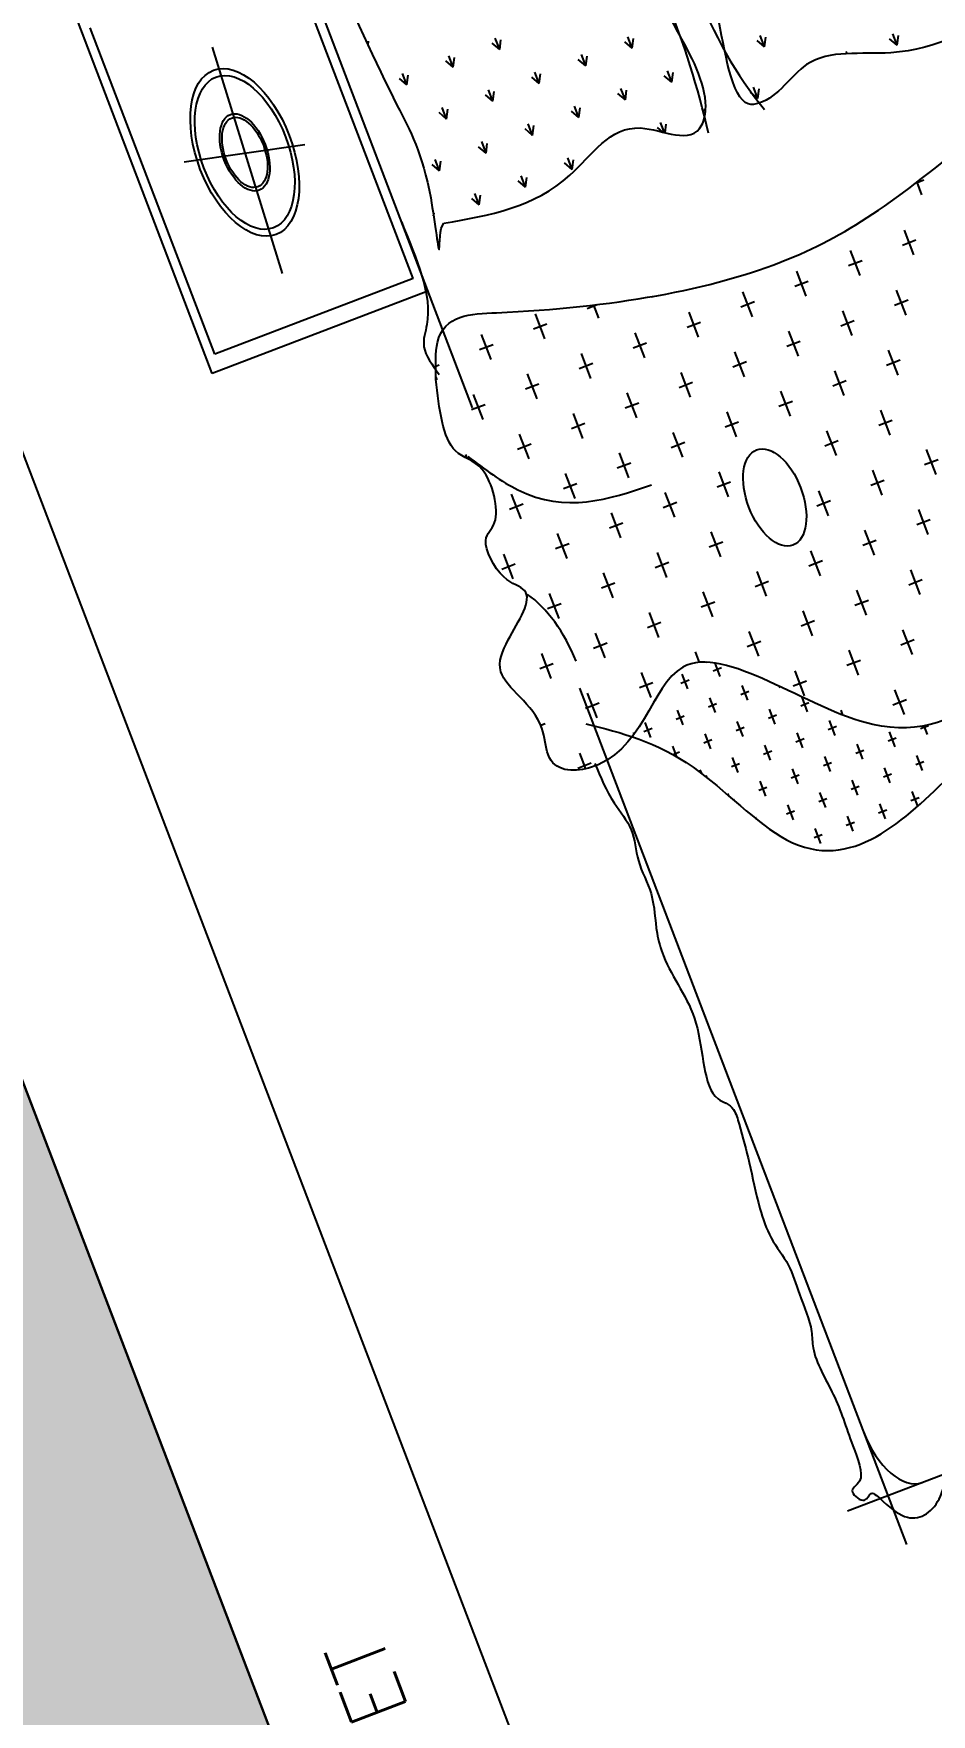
# Model space of a CAD drawing. Header units: inches. Extents: x -5597760 to 21122418, y -37133 to 23298423.
# Drawn here: x -1611666 to -1027315, y 8478902 to 9573262 of the extents above; entities that cross this region are included whole.
import ezdxf

# ---------------------------------------------------------------- set-up
doc = ezdxf.new("R2010")
doc.units = ezdxf.units.IN
doc.header["$MEASUREMENT"] = 0
doc.layers.add('www.cad-blocks.net', color=7, linetype='Continuous')
doc.styles.get("Standard").update_dxf_attribs({"font": 'times.ttf', "height": 8})

# ---------------------------------------------------------------- blocks, each defined once
blk = doc.blocks.new('A$C200C7901')
for p, q in [((0, 1.8834), (0, 2.3334)), ((0.5, 2.3334), (0.5, 1.7369)), ((0.5, 2.3334), (0.5, 1.7369)), ((0.9943, 2.0643), (0.9842, 2.0744)), ((0.9943, 2.0643), (0.9842, 2.0744)), ((0.5701, 1.9635), (0.5733, 1.9666)), ((0.5701, 1.9635), (0.5733, 1.9666)), ((1.2019, 1.9645), (1.1997, 1.9666)), ((1.2019, 1.9645), (1.1997, 1.9666)), ((0.5, 1.8834), (0, 1.8834)), ((0.458, 1.7977), (0.466, 1.7977)), ((0.458, 1.7977), (0.466, 1.7977)), ((0.4504, 1.782), (0.4504, 1.7863)), ((0.4504, 1.782), (0.4504, 1.7863)), ((1.1379, 1.7195), (1.1379, 1.7508)), ((1.1222, 1.7352), (1.1535, 1.7352)), ((0.4504, 1.6834), (0.4504, 1.6883)), ((0.4504, 1.6834), (0.4504, 1.6883)), ((0.4656, 1.6727), (0.466, 1.6727)), ((0.4656, 1.6727), (0.466, 1.6727)), ((0.5597, 1.6727), (0.591, 1.6727)), ((0.5597, 1.6727), (0.591, 1.6727)), ((1.0129, 1.5945), (1.0129, 1.6258)), ((1.0129, 1.5945), (1.0129, 1.6258)), ((0.4504, 1.532), (0.4504, 1.5633)), ((1.0754, 1.5625), (1.0754, 1.5633)), ((1.0754, 1.5625), (1.0754, 1.5633)), ((0.4347, 1.5477), (0.466, 1.5477)), ((0.6847, 1.5477), (0.716, 1.5477)), ((0.4347, 1.4227), (0.466, 1.4227)), ((0.5, 1.3845), (0.5, 0.3086)), ((0.3931, 1.3602), (0.4035, 1.3602)), ((0.3931, 1.3602), (0.4035, 1.3602)), ((0.4972, 1.3602), (0.5285, 1.3602)), ((0.4972, 1.3602), (0.5285, 1.3602)), ((0.4504, 1.2936), (0.4504, 1.3133)), ((0.4504, 1.2936), (0.4504, 1.3133)), ((0.4347, 1.2977), (0.466, 1.2977)), ((0.4347, 1.2977), (0.466, 1.2977)), ((0.4061, 0.3703), (2.0386, 0.3703))]:
    blk.add_line(p, q)
at = {"linetype": 'ByBlock'}
for p, q in [((0.02, 1.9034), (0.02, 2.3134)), ((0.48, 1.9034), (0.48, 2.3134)), ((0.2524, 2.2412), (0.2186, 1.9635)), ((0.5692, 2.178), (0.5733, 2.1822)), ((0.5692, 2.178), (0.5733, 2.1822)), ((0.6171, 2.1182), (0.6171, 2.1325)), ((0.6171, 2.1182), (0.6171, 2.1325)), ((0.7249, 2.1182), (0.7249, 2.1325)), ((0.7249, 2.1182), (0.7249, 2.1325)), ((0.8326, 2.1182), (0.8326, 2.1325)), ((0.8326, 2.1182), (0.8326, 2.1325)), ((0.3641, 2.0951), (0.1061, 2.1268)), ((0.6171, 2.1182), (0.607, 2.1283)), ((0.6171, 2.1182), (0.607, 2.1283)), ((0.6171, 2.1182), (0.6272, 2.1283)), ((0.6171, 2.1182), (0.6272, 2.1283)), ((0.7249, 2.1182), (0.7148, 2.1283)), ((0.7249, 2.1182), (0.7148, 2.1283)), ((0.7249, 2.1182), (0.735, 2.1283)), ((0.7249, 2.1182), (0.735, 2.1283)), ((0.8326, 2.1182), (0.8225, 2.1283)), ((0.8326, 2.1182), (0.8225, 2.1283)), ((0.8326, 2.1182), (0.8427, 2.1283)), ((0.8326, 2.1182), (0.8427, 2.1283)), ((0.671, 2.0643), (0.6609, 2.0744)), ((0.671, 2.0643), (0.6609, 2.0744)), ((0.671, 2.0643), (0.671, 2.0786)), ((0.671, 2.0643), (0.671, 2.0786)), ((0.671, 2.0643), (0.6811, 2.0744)), ((0.671, 2.0643), (0.6811, 2.0744)), ((0.7787, 2.0643), (0.7686, 2.0744)), ((0.7787, 2.0643), (0.7686, 2.0744)), ((0.7787, 2.0643), (0.7787, 2.0786)), ((0.7787, 2.0643), (0.7787, 2.0786)), ((0.7787, 2.0643), (0.7889, 2.0744)), ((0.7787, 2.0643), (0.7889, 2.0744)), ((0.8865, 2.0643), (0.8764, 2.0744)), ((0.8865, 2.0643), (0.8764, 2.0744)), ((0.8865, 2.0643), (0.8865, 2.0786)), ((0.8865, 2.0643), (0.8865, 2.0786)), ((0.8865, 2.0643), (0.8966, 2.0744)), ((0.8865, 2.0643), (0.8966, 2.0744)), ((0.9943, 2.0643), (0.9943, 2.0786)), ((0.9943, 2.0643), (0.9943, 2.0786)), ((0.9943, 2.0643), (1.0044, 2.0744)), ((0.9943, 2.0643), (1.0044, 2.0744)), ((1.102, 2.0643), (1.0919, 2.0744)), ((1.102, 2.0643), (1.0919, 2.0744)), ((1.102, 2.0643), (1.102, 2.0786)), ((1.102, 2.0643), (1.102, 2.0786)), ((1.102, 2.0643), (1.1121, 2.0744)), ((1.102, 2.0643), (1.1121, 2.0744)), ((0.6171, 2.0104), (0.607, 2.0205)), ((0.6171, 2.0104), (0.607, 2.0205)), ((0.6171, 2.0104), (0.6171, 2.0247)), ((0.6171, 2.0104), (0.6171, 2.0247)), ((0.6171, 2.0104), (0.6272, 2.0205)), ((0.6171, 2.0104), (0.6272, 2.0205)), ((0.7249, 2.0104), (0.7148, 2.0205)), ((0.7249, 2.0104), (0.7148, 2.0205)), ((0.7249, 2.0104), (0.7249, 2.0247)), ((0.7249, 2.0104), (0.7249, 2.0247)), ((0.7249, 2.0104), (0.735, 2.0205)), ((0.7249, 2.0104), (0.735, 2.0205)), ((0.8326, 2.0104), (0.8225, 2.0205)), ((0.8326, 2.0104), (0.8225, 2.0205)), ((0.8326, 2.0104), (0.8326, 2.0247)), ((0.8326, 2.0104), (0.8326, 2.0247)), ((0.8326, 2.0104), (0.8427, 2.0205)), ((0.8326, 2.0104), (0.8427, 2.0205)), ((0.9404, 2.0104), (0.9303, 2.0205)), ((0.9404, 2.0104), (0.9303, 2.0205)), ((0.9404, 2.0104), (0.9404, 2.0247)), ((0.9404, 2.0104), (0.9404, 2.0247)), ((0.9404, 2.0104), (0.9505, 2.0205)), ((0.9404, 2.0104), (0.9505, 2.0205)), ((1.0482, 2.0104), (1.0381, 2.0205)), ((1.0482, 2.0104), (1.0381, 2.0205)), ((1.0482, 2.0104), (1.0482, 2.0247)), ((1.0482, 2.0104), (1.0482, 2.0247)), ((1.0482, 2.0104), (1.0583, 2.0205)), ((1.0482, 2.0104), (1.0583, 2.0205)), ((1.1559, 2.0104), (1.1458, 2.0205)), ((1.1559, 2.0104), (1.1458, 2.0205)), ((1.1559, 2.0104), (1.1559, 2.0247)), ((1.1559, 2.0104), (1.1559, 2.0247)), ((1.1559, 2.0104), (1.166, 2.0205)), ((1.1559, 2.0104), (1.166, 2.0205)), ((1.3714, 2.0104), (1.3613, 2.0205)), ((1.3714, 2.0104), (1.3613, 2.0205)), ((1.3714, 2.0104), (1.3714, 2.0247)), ((1.3714, 2.0104), (1.3714, 2.0247)), ((1.3714, 2.0104), (1.3815, 2.0205)), ((1.3714, 2.0104), (1.3815, 2.0205)), ((0.671, 1.9565), (0.6609, 1.9666)), ((0.671, 1.9565), (0.6609, 1.9666)), ((0.671, 1.9565), (0.671, 1.9708)), ((0.671, 1.9565), (0.671, 1.9708)), ((0.671, 1.9565), (0.6811, 1.9666)), ((0.671, 1.9565), (0.6811, 1.9666)), ((0.7787, 1.9565), (0.7686, 1.9666)), ((0.7787, 1.9565), (0.7686, 1.9666)), ((0.7787, 1.9565), (0.7787, 1.9708)), ((0.7787, 1.9565), (0.7787, 1.9708)), ((0.7787, 1.9565), (0.7889, 1.9666)), ((0.7787, 1.9565), (0.7889, 1.9666)), ((0.8865, 1.9565), (0.8764, 1.9666)), ((0.8865, 1.9565), (0.8764, 1.9666)), ((0.8865, 1.9565), (0.8865, 1.9708)), ((0.8865, 1.9565), (0.8865, 1.9708)), ((0.8865, 1.9565), (0.8966, 1.9666)), ((0.8865, 1.9565), (0.8966, 1.9666)), ((1.0993, 1.9593), (1.0919, 1.9666)), ((1.0993, 1.9593), (1.0919, 1.9666)), ((1.102, 1.9583), (1.102, 1.9708)), ((1.102, 1.9583), (1.102, 1.9708)), ((1.1033, 1.9578), (1.1121, 1.9666)), ((1.1033, 1.9578), (1.1121, 1.9666)), ((1.3176, 1.9565), (1.3075, 1.9666)), ((1.3176, 1.9565), (1.3075, 1.9666)), ((1.3176, 1.9565), (1.3176, 1.9708)), ((1.3176, 1.9565), (1.3176, 1.9708)), ((1.3176, 1.9565), (1.3277, 1.9666)), ((1.3176, 1.9565), (1.3277, 1.9666)), ((1.4253, 1.9703), (1.4253, 1.9708)), ((1.4253, 1.9703), (1.4253, 1.9708)), ((1.5331, 1.9683), (1.5331, 1.9708)), ((1.5331, 1.9683), (1.5331, 1.9708)), ((1.543, 1.9665), (1.5432, 1.9666)), ((1.543, 1.9665), (1.5432, 1.9666)), ((1.6409, 1.9565), (1.6308, 1.9666)), ((1.6409, 1.9565), (1.6308, 1.9666)), ((1.6408, 1.9565), (1.6408, 1.9708)), ((1.6408, 1.9565), (1.6408, 1.9708)), ((1.6409, 1.9565), (1.651, 1.9666)), ((1.6409, 1.9565), (1.651, 1.9666)), ((0.48, 1.9034), (0.02, 1.9034)), ((0.5597, 1.7977), (0.591, 1.7977)), ((0.5597, 1.7977), (0.591, 1.7977)), ((0.5754, 1.782), (0.5754, 1.8133)), ((0.5754, 1.782), (0.5754, 1.8133)), ((0.6847, 1.7977), (0.716, 1.7977)), ((0.6847, 1.7977), (0.716, 1.7977)), ((0.7004, 1.782), (0.7004, 1.8133)), ((0.7004, 1.782), (0.7004, 1.8133)), ((0.8097, 1.7977), (0.8331, 1.7977)), ((0.8097, 1.7977), (0.8331, 1.7977)), ((0.8254, 1.782), (0.8254, 1.7987)), ((0.8254, 1.782), (0.8254, 1.7987)), ((1.573, 1.7977), (1.591, 1.7977)), ((1.573, 1.7977), (1.591, 1.7977)), ((1.5754, 1.782), (1.5754, 1.7981)), ((1.5754, 1.782), (1.5754, 1.7981)), ((0.9504, 1.782), (0.9504, 1.7836)), ((0.9504, 1.782), (0.9504, 1.7836)), ((0.5129, 1.7195), (0.5129, 1.7508)), ((0.5129, 1.7195), (0.5129, 1.7508)), ((0.6379, 1.7195), (0.6379, 1.7508)), ((0.6379, 1.7195), (0.6379, 1.7508)), ((0.7629, 1.7195), (0.7629, 1.7508)), ((0.7629, 1.7195), (0.7629, 1.7508)), ((0.8879, 1.7195), (0.8879, 1.7508)), ((0.8879, 1.7195), (0.8879, 1.7508)), ((1.0129, 1.7195), (1.0129, 1.7508)), ((1.0129, 1.7195), (1.0129, 1.7508)), ((1.1379, 1.7195), (1.1379, 1.7508)), ((1.2629, 1.7195), (1.2629, 1.7508)), ((1.2629, 1.7195), (1.2629, 1.7508)), ((1.3879, 1.7195), (1.3879, 1.7508)), ((1.3879, 1.7195), (1.3879, 1.7508)), ((1.5129, 1.7195), (1.5129, 1.7508)), ((1.5129, 1.7195), (1.5129, 1.7508)), ((0.4972, 1.7352), (0.5285, 1.7352)), ((0.4972, 1.7352), (0.5285, 1.7352)), ((0.6222, 1.7352), (0.6535, 1.7352)), ((0.6222, 1.7352), (0.6535, 1.7352)), ((0.7472, 1.7352), (0.7785, 1.7352)), ((0.7472, 1.7352), (0.7785, 1.7352)), ((0.8722, 1.7352), (0.9035, 1.7352)), ((0.8722, 1.7352), (0.9035, 1.7352)), ((0.9972, 1.7352), (1.0285, 1.7352)), ((0.9972, 1.7352), (1.0285, 1.7352)), ((1.1222, 1.7352), (1.1535, 1.7352)), ((1.2472, 1.7352), (1.2785, 1.7352)), ((1.2472, 1.7352), (1.2785, 1.7352)), ((1.3722, 1.7352), (1.4035, 1.7352)), ((1.3722, 1.7352), (1.4035, 1.7352)), ((1.4972, 1.7352), (1.5285, 1.7352)), ((1.4972, 1.7352), (1.5285, 1.7352)), ((0.5754, 1.657), (0.5754, 1.6883)), ((0.5754, 1.657), (0.5754, 1.6883)), ((0.7004, 1.657), (0.7004, 1.6883)), ((0.7004, 1.657), (0.7004, 1.6883)), ((0.8254, 1.657), (0.8254, 1.6883)), ((0.8254, 1.657), (0.8254, 1.6883)), ((0.9504, 1.657), (0.9504, 1.6883)), ((0.9504, 1.657), (0.9504, 1.6883)), ((1.0754, 1.657), (1.0754, 1.6883)), ((1.0754, 1.657), (1.0754, 1.6883)), ((1.2004, 1.657), (1.2004, 1.6883)), ((1.2004, 1.657), (1.2004, 1.6883)), ((1.3254, 1.657), (1.3254, 1.6883)), ((1.3254, 1.657), (1.3254, 1.6883)), ((1.4504, 1.657), (1.4504, 1.6883)), ((1.4504, 1.657), (1.4504, 1.6883)), ((0.6847, 1.6727), (0.716, 1.6727)), ((0.6847, 1.6727), (0.716, 1.6727)), ((0.8097, 1.6727), (0.841, 1.6727)), ((0.8097, 1.6727), (0.841, 1.6727)), ((0.9347, 1.6727), (0.966, 1.6727)), ((0.9347, 1.6727), (0.966, 1.6727)), ((1.0597, 1.6727), (1.091, 1.6727)), ((1.0597, 1.6727), (1.091, 1.6727)), ((1.1847, 1.6727), (1.216, 1.6727)), ((1.1847, 1.6727), (1.216, 1.6727)), ((1.3097, 1.6727), (1.341, 1.6727)), ((1.3097, 1.6727), (1.341, 1.6727)), ((1.4347, 1.6727), (1.466, 1.6727)), ((1.4347, 1.6727), (1.466, 1.6727)), ((0.5129, 1.5945), (0.5129, 1.6258)), ((0.5129, 1.5945), (0.5129, 1.6258)), ((0.6379, 1.5945), (0.6379, 1.6258)), ((0.6379, 1.5945), (0.6379, 1.6258)), ((0.7629, 1.5945), (0.7629, 1.6258)), ((0.7629, 1.5945), (0.7629, 1.6258)), ((0.8879, 1.5945), (0.8879, 1.6258)), ((0.8879, 1.5945), (0.8879, 1.6258)), ((1.1379, 1.5945), (1.1379, 1.6258)), ((1.1379, 1.5945), (1.1379, 1.6258)), ((1.2629, 1.5945), (1.2629, 1.6258)), ((1.2629, 1.5945), (1.2629, 1.6258)), ((1.3879, 1.5945), (1.3879, 1.6258)), ((1.3879, 1.5945), (1.3879, 1.6258)), ((0.4972, 1.6102), (0.5285, 1.6102)), ((0.4972, 1.6102), (0.5285, 1.6102)), ((0.6222, 1.6102), (0.6535, 1.6102)), ((0.6222, 1.6102), (0.6535, 1.6102)), ((0.7472, 1.6102), (0.7785, 1.6102)), ((0.7472, 1.6102), (0.7785, 1.6102)), ((0.8722, 1.6102), (0.9035, 1.6102)), ((0.8722, 1.6102), (0.9035, 1.6102)), ((0.9972, 1.6102), (1.0285, 1.6102)), ((0.9972, 1.6102), (1.0285, 1.6102)), ((1.1222, 1.6102), (1.1535, 1.6102)), ((1.1222, 1.6102), (1.1535, 1.6102)), ((1.2472, 1.6102), (1.2785, 1.6102)), ((1.2472, 1.6102), (1.2785, 1.6102)), ((1.3722, 1.6102), (1.4035, 1.6102)), ((1.3722, 1.6102), (1.4035, 1.6102)), ((0.4504, 1.532), (0.4504, 1.5633)), ((0.5754, 1.532), (0.5754, 1.5633)), ((0.5754, 1.532), (0.5754, 1.5633)), ((0.7004, 1.532), (0.7004, 1.5633)), ((0.7004, 1.532), (0.7004, 1.5633)), ((0.8254, 1.532), (0.8254, 1.5633)), ((0.8254, 1.532), (0.8254, 1.5633)), ((0.9504, 1.532), (0.9504, 1.5633)), ((0.9504, 1.532), (0.9504, 1.5633)), ((1.2004, 1.532), (1.2004, 1.5633)), ((1.2004, 1.532), (1.2004, 1.5633)), ((1.3254, 1.532), (1.3254, 1.5633)), ((1.3254, 1.532), (1.3254, 1.5633)), ((0.4347, 1.5477), (0.466, 1.5477)), ((0.5597, 1.5477), (0.591, 1.5477)), ((0.5597, 1.5477), (0.591, 1.5477)), ((0.6847, 1.5477), (0.716, 1.5477)), ((0.8097, 1.5477), (0.841, 1.5477)), ((0.8097, 1.5477), (0.841, 1.5477)), ((0.9347, 1.5477), (0.966, 1.5477)), ((0.9347, 1.5477), (0.966, 1.5477)), ((1.1847, 1.5477), (1.216, 1.5477)), ((1.1847, 1.5477), (1.216, 1.5477)), ((1.3097, 1.5477), (1.341, 1.5477)), ((1.3097, 1.5477), (1.341, 1.5477)), ((0.5129, 1.4695), (0.5129, 1.5008)), ((0.5129, 1.4695), (0.5129, 1.5008)), ((0.6379, 1.4695), (0.6379, 1.5008)), ((0.6379, 1.4695), (0.6379, 1.5008)), ((0.7629, 1.4695), (0.7629, 1.5008)), ((0.7629, 1.4695), (0.7629, 1.5008)), ((0.8879, 1.4695), (0.8879, 1.5008)), ((0.8879, 1.4695), (0.8879, 1.5008)), ((1.1379, 1.4695), (1.1379, 1.5008)), ((1.1379, 1.4695), (1.1379, 1.5008)), ((1.2629, 1.4695), (1.2629, 1.5008)), ((1.2629, 1.4695), (1.2629, 1.5008)), ((1.3879, 1.4695), (1.3879, 1.5008)), ((1.3879, 1.4695), (1.3879, 1.5008)), ((0.4972, 1.4852), (0.5285, 1.4852)), ((0.4972, 1.4852), (0.5285, 1.4852)), ((0.6222, 1.4852), (0.6535, 1.4852)), ((0.6222, 1.4852), (0.6535, 1.4852)), ((0.7472, 1.4852), (0.7785, 1.4852)), ((0.7472, 1.4852), (0.7785, 1.4852)), ((0.8722, 1.4852), (0.9035, 1.4852)), ((0.8722, 1.4852), (0.9035, 1.4852)), ((1.1222, 1.4852), (1.1535, 1.4852)), ((1.1222, 1.4852), (1.1535, 1.4852)), ((1.2472, 1.4852), (1.2785, 1.4852)), ((1.2472, 1.4852), (1.2785, 1.4852)), ((1.3722, 1.4852), (1.4035, 1.4852)), ((1.3722, 1.4852), (1.4035, 1.4852)), ((0.4347, 1.4227), (0.466, 1.4227)), ((0.4504, 1.407), (0.4504, 1.4383)), ((0.4504, 1.407), (0.4504, 1.4383)), ((0.5597, 1.4227), (0.591, 1.4227)), ((0.5597, 1.4227), (0.591, 1.4227)), ((0.5754, 1.407), (0.5754, 1.4383)), ((0.5754, 1.407), (0.5754, 1.4383)), ((0.6847, 1.4227), (0.716, 1.4227)), ((0.6847, 1.4227), (0.716, 1.4227)), ((0.7004, 1.407), (0.7004, 1.4383)), ((0.7004, 1.407), (0.7004, 1.4383)), ((0.8097, 1.4227), (0.841, 1.4227)), ((0.8097, 1.4227), (0.841, 1.4227)), ((0.8254, 1.407), (0.8254, 1.4383)), ((0.8254, 1.407), (0.8254, 1.4383)), ((0.9347, 1.4227), (0.966, 1.4227)), ((0.9347, 1.4227), (0.966, 1.4227)), ((0.9504, 1.407), (0.9504, 1.4383)), ((0.9504, 1.407), (0.9504, 1.4383)), ((1.0597, 1.4227), (1.091, 1.4227)), ((1.0597, 1.4227), (1.091, 1.4227)), ((1.0754, 1.407), (1.0754, 1.4383)), ((1.0754, 1.407), (1.0754, 1.4383)), ((1.1847, 1.4227), (1.216, 1.4227)), ((1.1847, 1.4227), (1.216, 1.4227)), ((1.2004, 1.407), (1.2004, 1.4383)), ((1.2004, 1.407), (1.2004, 1.4383)), ((1.3097, 1.4227), (1.341, 1.4227)), ((1.3097, 1.4227), (1.341, 1.4227)), ((1.3254, 1.407), (1.3254, 1.4383)), ((1.3254, 1.407), (1.3254, 1.4383)), ((0.5129, 1.3445), (0.5129, 1.3758)), ((0.5129, 1.3445), (0.5129, 1.3758)), ((0.6379, 1.3445), (0.6379, 1.3758)), ((0.6379, 1.3445), (0.6379, 1.3758)), ((0.7629, 1.3627), (0.7629, 1.3758)), ((0.7629, 1.3627), (0.7629, 1.3758)), ((0.8879, 1.3445), (0.8879, 1.3758)), ((0.8879, 1.3445), (0.8879, 1.3758)), ((1.0129, 1.3445), (1.0129, 1.3758)), ((1.0129, 1.3445), (1.0129, 1.3758)), ((1.1379, 1.3445), (1.1379, 1.3758)), ((1.1379, 1.3445), (1.1379, 1.3758)), ((1.2629, 1.3445), (1.2629, 1.3758)), ((1.2629, 1.3445), (1.2629, 1.3758)), ((0.6222, 1.3602), (0.6535, 1.3602)), ((0.6222, 1.3602), (0.6535, 1.3602)), ((0.7097, 1.3477), (0.7285, 1.3477)), ((0.7097, 1.3477), (0.7285, 1.3477)), ((0.7191, 1.3383), (0.7191, 1.357)), ((0.7191, 1.3383), (0.7191, 1.357)), ((0.7762, 1.3602), (0.7785, 1.3602)), ((0.7762, 1.3602), (0.7785, 1.3602)), ((0.7847, 1.3477), (0.8035, 1.3477)), ((0.7847, 1.3477), (0.8035, 1.3477)), ((0.7941, 1.3383), (0.7941, 1.3554)), ((0.7941, 1.3383), (0.7941, 1.3554)), ((0.8722, 1.3602), (0.9035, 1.3602)), ((0.8722, 1.3602), (0.9035, 1.3602)), ((0.9972, 1.3602), (1.0285, 1.3602)), ((0.9972, 1.3602), (1.0285, 1.3602)), ((1.1222, 1.3602), (1.1535, 1.3602)), ((1.1222, 1.3602), (1.1535, 1.3602)), ((1.2472, 1.3602), (1.2785, 1.3602)), ((1.2472, 1.3602), (1.2785, 1.3602)), ((0.6441, 1.3383), (0.6441, 1.3399)), ((0.6441, 1.3383), (0.6441, 1.3399)), ((0.5754, 1.3115), (0.5754, 1.3133)), ((0.5754, 1.3115), (0.5754, 1.3133)), ((0.5972, 1.3102), (0.616, 1.3102)), ((0.5972, 1.3102), (0.616, 1.3102)), ((0.6066, 1.3008), (0.6066, 1.3195)), ((0.6066, 1.3008), (0.6066, 1.3195)), ((0.6722, 1.3102), (0.691, 1.3102)), ((0.6722, 1.3102), (0.691, 1.3102)), ((0.6816, 1.3008), (0.6816, 1.3195)), ((0.6816, 1.3008), (0.6816, 1.3195)), ((0.7472, 1.3102), (0.766, 1.3102)), ((0.7472, 1.3102), (0.766, 1.3102)), ((0.7566, 1.3008), (0.7566, 1.3195)), ((0.7566, 1.3008), (0.7566, 1.3195)), ((0.8222, 1.3102), (0.841, 1.3102)), ((0.8222, 1.3102), (0.841, 1.3102)), ((0.8316, 1.3008), (0.8316, 1.3195)), ((0.8316, 1.3008), (0.8316, 1.3195)), ((0.9066, 1.3008), (0.9066, 1.3028)), ((0.9066, 1.3008), (0.9066, 1.3028)), ((0.9504, 1.282), (0.9504, 1.3133)), ((0.9504, 1.282), (0.9504, 1.3133)), ((1.0754, 1.282), (1.0754, 1.3133)), ((1.0754, 1.282), (1.0754, 1.3133)), ((1.2004, 1.282), (1.2004, 1.3133)), ((1.2004, 1.282), (1.2004, 1.3133)), ((0.9347, 1.2977), (0.966, 1.2977)), ((0.9347, 1.2977), (0.966, 1.2977)), ((1.0597, 1.2977), (1.091, 1.2977)), ((1.0597, 1.2977), (1.091, 1.2977)), ((1.1847, 1.2977), (1.216, 1.2977)), ((1.1847, 1.2977), (1.216, 1.2977)), ((0.6379, 1.2727), (0.6535, 1.2727)), ((0.6379, 1.2727), (0.6535, 1.2727)), ((0.6441, 1.2686), (0.6441, 1.282)), ((0.6441, 1.2686), (0.6441, 1.282)), ((0.7097, 1.2727), (0.7285, 1.2727)), ((0.7097, 1.2727), (0.7285, 1.2727)), ((0.7191, 1.2633), (0.7191, 1.282)), ((0.7191, 1.2633), (0.7191, 1.282)), ((0.7847, 1.2727), (0.8035, 1.2727)), ((0.7847, 1.2727), (0.8035, 1.2727)), ((0.7941, 1.2633), (0.7941, 1.282)), ((0.7941, 1.2633), (0.7941, 1.282)), ((0.8597, 1.2727), (0.8785, 1.2727)), ((0.8597, 1.2727), (0.8785, 1.2727)), ((0.8691, 1.2633), (0.8691, 1.282)), ((0.8691, 1.2633), (0.8691, 1.282)), ((0.9347, 1.2727), (0.9535, 1.2727)), ((0.9347, 1.2727), (0.9535, 1.2727)), ((0.9441, 1.2633), (0.9441, 1.2816)), ((0.9441, 1.2633), (0.9441, 1.2816)), ((0.6816, 1.2398), (0.6816, 1.2445)), ((0.6816, 1.2398), (0.6816, 1.2445)), ((0.7566, 1.2258), (0.7566, 1.2445)), ((0.7566, 1.2258), (0.7566, 1.2445)), ((0.8316, 1.2258), (0.8316, 1.2445)), ((0.8316, 1.2258), (0.8316, 1.2445)), ((0.9066, 1.2258), (0.9066, 1.2445)), ((0.9066, 1.2258), (0.9066, 1.2445)), ((0.9816, 1.2258), (0.9816, 1.2445)), ((0.9816, 1.2258), (0.9816, 1.2445)), ((1.0129, 1.2448), (1.0129, 1.2508)), ((1.0129, 1.2448), (1.0129, 1.2508)), ((1.1379, 1.2195), (1.1379, 1.2508)), ((1.1379, 1.2195), (1.1379, 1.2508)), ((0.6868, 1.2352), (0.691, 1.2352)), ((0.6868, 1.2352), (0.691, 1.2352)), ((0.7472, 1.2352), (0.766, 1.2352)), ((0.7472, 1.2352), (0.766, 1.2352)), ((0.8222, 1.2352), (0.841, 1.2352)), ((0.8222, 1.2352), (0.841, 1.2352)), ((0.8972, 1.2352), (0.916, 1.2352)), ((0.8972, 1.2352), (0.916, 1.2352)), ((0.9722, 1.2352), (0.991, 1.2352)), ((0.9722, 1.2352), (0.991, 1.2352)), ((1.1222, 1.2352), (1.1535, 1.2352)), ((1.1222, 1.2352), (1.1535, 1.2352)), ((0.7191, 1.2041), (0.7191, 1.207)), ((0.7191, 1.2041), (0.7191, 1.207)), ((0.7941, 1.1883), (0.7941, 1.207)), ((0.7941, 1.1883), (0.7941, 1.207)), ((0.8691, 1.1883), (0.8691, 1.207)), ((0.8691, 1.1883), (0.8691, 1.207)), ((0.9441, 1.1883), (0.9441, 1.207)), ((0.9441, 1.1883), (0.9441, 1.207)), ((1.0191, 1.1883), (1.0191, 1.207)), ((1.0191, 1.1883), (1.0191, 1.207)), ((1.0941, 1.1883), (1.0941, 1.207)), ((1.0941, 1.1883), (1.0941, 1.207)), ((0.7255, 1.1977), (0.7285, 1.1977)), ((0.7255, 1.1977), (0.7285, 1.1977)), ((0.7847, 1.1977), (0.8035, 1.1977)), ((0.7847, 1.1977), (0.8035, 1.1977)), ((0.8597, 1.1977), (0.8785, 1.1977)), ((0.8597, 1.1977), (0.8785, 1.1977)), ((0.9347, 1.1977), (0.9535, 1.1977)), ((0.9347, 1.1977), (0.9535, 1.1977)), ((1.0097, 1.1977), (1.0285, 1.1977)), ((1.0097, 1.1977), (1.0285, 1.1977)), ((1.0847, 1.1977), (1.1035, 1.1977)), ((1.0847, 1.1977), (1.1035, 1.1977)), ((1.1597, 1.1977), (1.1785, 1.1977)), ((1.1597, 1.1977), (1.1785, 1.1977)), ((1.1691, 1.1883), (1.1691, 1.1991)), ((1.1691, 1.1883), (1.1691, 1.1991)), ((0.7566, 1.1674), (0.7566, 1.1695)), ((0.7566, 1.1674), (0.7566, 1.1695)), ((0.8316, 1.1508), (0.8316, 1.1695)), ((0.8316, 1.1508), (0.8316, 1.1695)), ((0.9066, 1.1508), (0.9066, 1.1695)), ((0.9066, 1.1508), (0.9066, 1.1695)), ((0.9816, 1.1508), (0.9816, 1.1695)), ((0.9816, 1.1508), (0.9816, 1.1695)), ((1.0566, 1.1508), (1.0566, 1.1695)), ((1.0566, 1.1508), (1.0566, 1.1695)), ((1.1316, 1.1508), (1.1316, 1.1695)), ((1.1316, 1.1508), (1.1316, 1.1695)), ((0.7646, 1.1602), (0.766, 1.1602)), ((0.7646, 1.1602), (0.766, 1.1602)), ((0.8222, 1.1602), (0.841, 1.1602)), ((0.8222, 1.1602), (0.841, 1.1602)), ((0.8972, 1.1602), (0.916, 1.1602)), ((0.8972, 1.1602), (0.916, 1.1602)), ((0.9722, 1.1602), (0.991, 1.1602)), ((0.9722, 1.1602), (0.991, 1.1602)), ((1.0472, 1.1602), (1.066, 1.1602)), ((1.0472, 1.1602), (1.066, 1.1602)), ((1.1222, 1.1602), (1.141, 1.1602)), ((1.1222, 1.1602), (1.141, 1.1602)), ((0.8691, 1.1133), (0.8691, 1.132)), ((0.8691, 1.1133), (0.8691, 1.132)), ((0.9441, 1.1133), (0.9441, 1.132)), ((0.9441, 1.1133), (0.9441, 1.132)), ((1.0191, 1.1133), (1.0191, 1.132)), ((1.0191, 1.1133), (1.0191, 1.132)), ((1.0941, 1.1136), (1.0941, 1.132)), ((1.0941, 1.1136), (1.0941, 1.132)), ((0.8597, 1.1227), (0.8785, 1.1227)), ((0.8597, 1.1227), (0.8785, 1.1227)), ((0.9347, 1.1227), (0.9535, 1.1227)), ((0.9347, 1.1227), (0.9535, 1.1227)), ((1.0097, 1.1227), (1.0285, 1.1227)), ((1.0097, 1.1227), (1.0285, 1.1227)), ((1.0847, 1.1227), (1.1035, 1.1227)), ((1.0847, 1.1227), (1.1035, 1.1227))]:
    blk.add_line(p, q, dxfattribs=at)
for radius in [0.1032, 0.0947, 0.0475, 0.0432]:
    blk.add_circle((0.2367, 2.1121), radius, dxfattribs=at)
blk.add_circle((1.0433, 1.5119), 0.0599)
for centre, radius, start, end in [((0.658, 2.0811), 0.5513, 345.0722, 19.5492), ((1.5685, 2.097), 0.291, 145.8603, 212.2445), ((0.3888, 1.4113), 0.1256, 1.9962, 51.1646), ((0.58, 0.4503), 0.08, 180, 270)]:
    blk.add_arc(centre, radius, start, end)
blk.add_arc((0.3888, 1.4113), 0.1256, 1.9962, 51.1646, dxfattribs=at)
for points, knots in [([(0.5562, 2.2908), (0.5634, 2.223), (0.5751, 2.1147), (0.6005, 2.0213), (0.5392, 1.8966), (0.5726, 1.9486), (0.5854, 1.951)], [0, 0, 0, 0, 193.119101, 308.278592, 371.468985, 410.593498, 410.593498, 410.593498, 410.593498]), ([(0.5854, 1.951), (0.6835, 1.9407), (0.8425, 1.9242), (1.0374, 2.0054), (1.1564, 1.9255), (1.2274, 1.9841), (1.2052, 2.0751), (1.1815, 2.152), (1.2176, 2.2368), (1.0992, 2.2731), (1.0008, 2.2255), (0.8698, 2.246), (0.7481, 2.2548), (0.6426, 2.2473), (0.5746, 2.2478), (0.5562, 2.2479)], [0, 0, 0, 0, 292.165466, 473.33038, 601.631673, 630.723769, 727.138505, 836.819956, 887.958136, 954.42438, 1118.989809, 1227.016542, 1338.750986, 1487.447361, 1542.751028, 1542.751028, 1542.751028, 1542.751028]), ([(1.9146, 1.951), (1.8174, 1.9428), (1.6601, 1.9297), (1.4574, 1.9942), (1.3549, 1.9462), (1.2593, 1.9563), (1.314, 2.0834), (1.3193, 2.1569), (1.2853, 2.2393), (1.4031, 2.2724), (1.4987, 2.2256), (1.6304, 2.2459), (1.7519, 2.2548), (1.8574, 2.2473), (1.9254, 2.2478), (1.9438, 2.2479)], [0, 0, 0, 0, 292.165466, 473.33038, 601.631673, 624.236147, 735.870502, 858.452188, 896.317728, 962.783971, 1127.3494, 1235.376134, 1347.110578, 1495.806953, 1551.11062, 1551.11062, 1551.11062, 1551.11062]), ([(0.4485, 1.7835), (0.4321, 1.7496), (0.4062, 1.6964), (0.49, 1.6713), (0.4719, 1.5969), (0.4123, 1.592), (0.4233, 1.5337), (0.4954, 1.5086), (0.4012, 1.4738), (0.3253, 1.4306), (0.4113, 1.3764), (0.3688, 1.3065), (0.5579, 1.2663), (0.741, 1.4533), (1.1127, 1.1109), (1.4811, 1.2478), (1.7885, 1.3492), (2.0357, 1.1637), (2.0748, 1.2974), (2.0876, 1.349), (2.0192, 1.3805), (2.0564, 1.4298), (2.0588, 1.4846), (1.9759, 1.5349), (2.1004, 1.5845), (2.0397, 1.6519), (1.971, 1.7053), (2.1104, 1.8981), (1.5946, 1.7967), (1.2448, 1.7472), (0.8129, 1.7935), (0.4953, 1.8548), (0.4582, 1.7983), (0.4485, 1.7835)], [0, 0, 0, 0, 88.420092, 139.08588, 204.302936, 239.695496, 287.801042, 327.365471, 412.960499, 463.626286, 552.059846, 584.668336, 662.614915, 940.993281, 1309.926334, 1844.022653, 1996.276242, 2316.43048, 2341.441004, 2404.707416, 2449.463774, 2514.680778, 2538.40571, 2613.031547, 2697.13096, 2760.903931, 2822.692699, 2945.47, 3215.060018, 3725.584917, 4361.974444, 4504.671998, 4555.32777, 4555.32777, 4555.32777, 4555.32777]), ([(0.4856, 1.3429), (0.5504, 1.3182), (0.6715, 1.2721), (0.8374, 1.0498), (1.1164, 1.1183), (1.3878, 1.1816), (1.5888, 1.1102), (1.8403, 1.1127), (1.9415, 1.2178), (2.0032, 1.2819)], [0, 0, 0, 0, 205.411753, 383.654933, 772.067458, 921.644661, 1226.793228, 1388.983508, 1642.292305, 1642.292305, 1642.292305, 1642.292305])]:
    blk.add_open_spline(points, degree=3, knots=knots)
for points, knots in [([(0.5, 1.9703), (0.5029, 1.9235), (0.5066, 1.8648), (0.4398, 1.8252), (0.452, 1.8005), (0.4585, 1.7872)], [0, 0, 0, 0, 126.315232, 158.854004, 196.789047, 196.789047, 196.789047, 196.789047]), ([(0.5, 1.9703), (0.5029, 1.9235), (0.5066, 1.8648), (0.4398, 1.8252), (0.452, 1.8005), (0.4585, 1.7872)], [0, 0, 0, 0, 126.315232, 158.854004, 196.789047, 196.789047, 196.789047, 196.789047]), ([(0.4532, 1.6853), (0.4776, 1.6644), (0.574, 1.582), (0.7055, 1.5794), (0.8037, 1.5774)], [0, 0, 0, 0, 94.920667, 374.457292, 374.457292, 374.457292, 374.457292]), ([(0.4532, 1.6853), (0.4776, 1.6644), (0.574, 1.582), (0.7055, 1.5794), (0.8037, 1.5774)], [0, 0, 0, 0, 94.920667, 374.457292, 374.457292, 374.457292, 374.457292]), ([(0.473, 1.2954), (0.4739, 1.2781), (0.4755, 1.2477), (0.5032, 1.2084), (0.4801, 1.1701), (0.4928, 1.1255), (0.4674, 1.0912), (0.4579, 1.0351), (0.501, 0.9724), (0.4311, 0.8832), (0.4902, 0.8637), (0.4843, 0.8288), (0.4774, 0.7906), (0.4625, 0.7457), (0.459, 0.6999), (0.4816, 0.6664), (0.4748, 0.625), (0.4791, 0.5889), (0.4533, 0.5528), (0.4738, 0.5004), (0.4658, 0.4502), (0.4696, 0.3946), (0.4189, 0.3935), (0.4493, 0.3684), (0.4694, 0.3857), (0.4922, 0.3576), (0.5297, 0.3262), (0.5917, 0.3353), (0.6454, 0.3754), (0.7083, 0.3741), (0.7643, 0.3328), (0.826, 0.346), (0.925, 0.3388), (1.0353, 0.3593), (1.1561, 0.3744), (1.2477, 0.3154), (1.3302, 0.3474), (1.4086, 0.3512), (1.5217, 0.3878), (1.6362, 0.3176), (1.7682, 0.3285), (1.8402, 0.3019), (1.9071, 0.3529), (1.9647, 0.3412), (2.0795, 0.2948), (2.0472, 0.3498), (2.0343, 0.3772), (2.0435, 0.43), (2.0109, 0.5782), (2.0746, 0.4643), (2.0805, 0.584), (2.0084, 0.5979), (2.0343, 0.6846), (2.0344, 0.746), (2.0293, 0.8096), (2.0489, 0.8545), (2.0652, 0.9218), (1.9842, 0.9297), (2.0007, 1.0162), (2.0367, 1.0585), (2.0367, 1.1102), (2.0457, 1.1647), (2.0226, 1.2084), (2.0234, 1.2306), (2.0236, 1.2352)], [0, 0, 0, 0, 51.660678, 90.967412, 128.902454, 170.303599, 219.852997, 247.834962, 336.321557, 429.35469, 458.821847, 477.222321, 524.135809, 581.038434, 617.839381, 657.146115, 693.947125, 740.178081, 760.753248, 820.731705, 885.133458, 928.777044, 953.563729, 976.574207, 995.553042, 1018.563482, 1064.584401, 1147.951297, 1174.787598, 1266.851571, 1308.018447, 1377.066427, 1441.511314, 1608.245014, 1714.11869, 1792.771707, 1913.247991, 1954.931389, 2029.864445, 2259.189419, 2305.221512, 2429.507982, 2456.344283, 2543.92595, 2627.925037, 2662.96218, 2687.736879, 2719.937755, 2839.540991, 2875.47895, 2953.681041, 2993.270313, 3066.872333, 3154.395764, 3200.397042, 3248.426375, 3312.828127, 3347.881398, 3444.484026, 3481.577522, 3518.665244, 3592.267265, 3644.719162, 3658.519501, 3658.519501, 3658.519501, 3658.519501])]:
    blk.add_open_spline(points, degree=3, knots=knots, dxfattribs=at)
blk = doc.blocks.new('format')
at = {"true_color": 0x444444}
blk.add_hatch(color=250, dxfattribs=at).paths.add_polyline_path([(43635.4, 40318.3), (43635.4, 10917.5), (47364.4, 10917.5), (47364.4, 40318.3)])
at = {"color": 155, "true_color": 0x546d8e}
for p, q in [((47364.4, 10917.5), (47364.4, 40318.3)), ((47850.6, 39270.4), (47850.6, 11965.4))]:
    blk.add_line(p, q, dxfattribs=at)
blk.add_line((47364.4, 40318.3), (47364.4, 10917.5))
at = {"color": 250, "true_color": 0x444444}
blk.add_line((47364.4, 40318.3), (47364.4, 10917.5), dxfattribs=at)
at = {"insert": (44801.4, 19681.9), "char_height": 1200, "attachment_point": 1, "rotation": 90}
blk.add_mtext_dynamic_manual_height_columns('{\\C255;\\c16777215;cad-bl  cks net}', width=19116.444, gutter_width=12.5, heights=[0], dxfattribs=at)
at = {"layer": 'www.cad-blocks.net', "insert": (47535.2, 23546.6), "char_height": 125, "attachment_point": 1, "rotation": 90}
blk.add_mtext_dynamic_manual_height_columns('{\\Fsimplex|c0;DOUBLE SIZE AND CARPET}', width=5331.342, gutter_width=12.5, heights=[0], dxfattribs=at)
blk = doc.blocks.new('01-01-cad-blocks-net-beds')
at = {"xscale": 1000, "yscale": 1000, "zscale": 1000}
blk.add_blockref('A$C200C7901', (6448.1, 14827.7), dxfattribs=at)
at = {"layer": 'www.cad-blocks.net'}
blk.add_blockref('format', (-41848.5, -9482.9), dxfattribs=at)

msp = doc.modelspace()

# ---------------------------------------------------------------- block references
at = {"xscale": 300.1938731896516, "yscale": 554.7683964805537, "zscale": 300.1938731896516, "rotation": 20.89932353322971}
msp.add_blockref('01-01-cad-blocks-net-beds', (3466.3, 689.2), dxfattribs=at)

doc.saveas('drawing.dxf')
